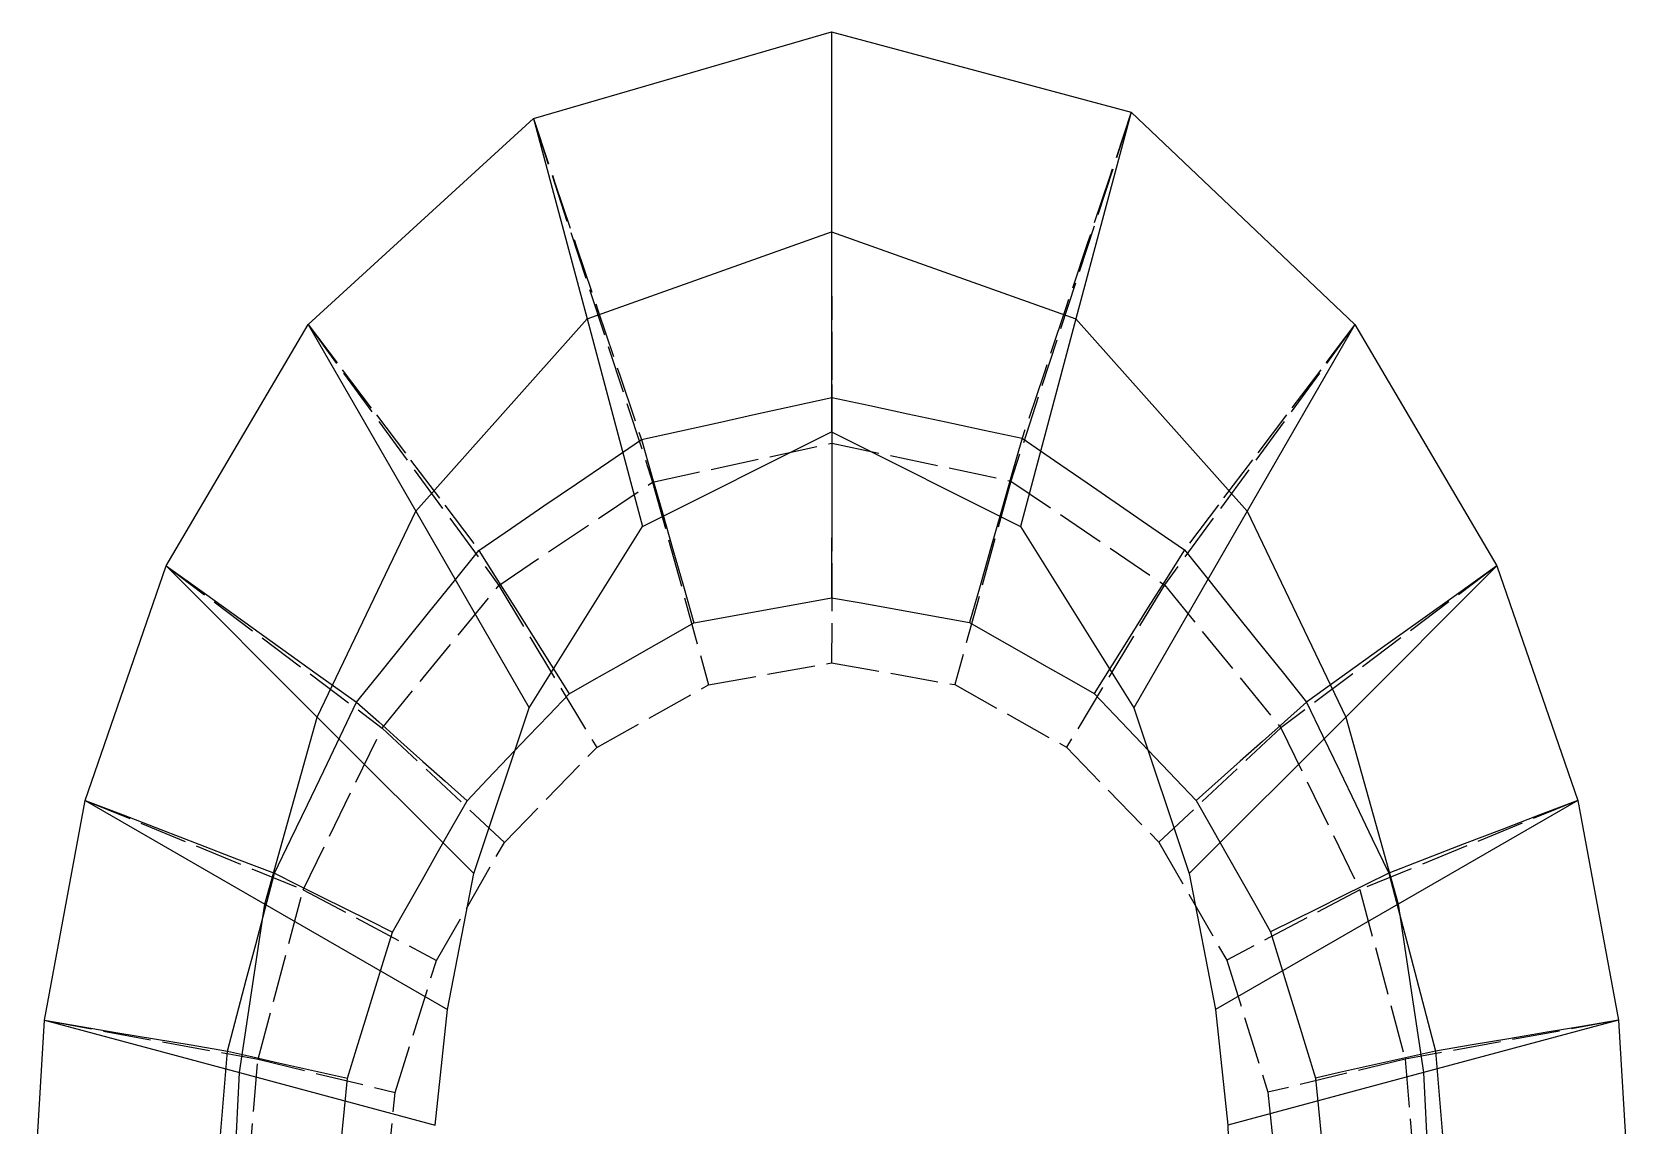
# Model space of a CAD drawing. Header units: millimetres. Extents: x -100 to 100, y -150 to 150.
# Drawn here: x -100 to 100, y 13.3 to 150 of the extents above; entities that cross this region are included whole.
import ezdxf

# ---------------------------------------------------------------- set-up
doc = ezdxf.new("R2010")
doc.units = ezdxf.units.MM
doc.header["$LTSCALE"] = 0.5
doc.linetypes.add('ACAD_ISO02W100', pattern=[15, 12, -3])
for name, color, linetype in [('FRAMES', 1, 'ACAD_ISO02W100'), ('inner_down', 3, 'Continuous'), ('inner_upper', 2, 'Continuous'), ('mid_down', 6, 'Continuous'), ('mid_upper', 5, 'Continuous'), ('perimeter', 1, 'Continuous'), ('radius_down', 8, 'Continuous'), ('radius_upper', 4, 'Continuous'), ('radius_web', 7, 'Continuous')]:
    doc.layers.add(name, color=color, linetype=linetype)
doc.layers.get('0').off()

# ---------------------------------------------------------------- blocks, each defined once
blk = doc.blocks.new('sap0ut')
at = {"layer": 'FRAMES'}
for p, q in [((0, 150), (0.03, 98.56, -11.93)), ((0, 150), (0.03, 98.56, -0.45)), ((-37.29, 139.18), (-22.37, 93.69, -11.93)), ((-37.29, 139.18), (-22.37, 93.69, -0.45)), ((37.5, 139.95), (22.44, 93.83, -11.93)), ((37.5, 139.95), (22.44, 93.83, -0.45)), ((-65.47, 113.39), (-41.61, 80.78, -11.93)), ((-65.47, 113.39), (-41.61, 80.78, -0.45)), ((65.47, 113.39), (41.64, 80.84, -11.93)), ((65.47, 113.39), (41.64, 80.84, -0.45)), ((-22.37, 93.69, -11.93), (0.03, 98.56, -11.93)), ((-22.37, 93.69, -0.45), (0.03, 98.56, -0.45)), ((0.03, 98.56, -11.93), (0.02, 71.09, -16.07)), ((0.03, 98.56, -0.45), (0.02, 71.09, -0.43)), ((0.03, 98.56, -11.93), (22.44, 93.83, -11.93)), ((0.03, 98.56, -0.45), (22.44, 93.83, -0.45)), ((0.03, 98.56, -11.93), (0.03, 98.56, -0.45)), ((-41.61, 80.78, -11.93), (-22.37, 93.69, -11.93)), ((-41.61, 80.78, -0.45), (-22.37, 93.69, -0.45)), ((-22.37, 93.69, -11.93), (-15.37, 68.33, -16.07)), ((-22.37, 93.69, -11.93), (-22.37, 93.69, -0.45)), ((-22.37, 93.69, -0.45), (-15.37, 68.33, -0.43)), ((22.44, 93.83, -11.93), (15.42, 68.36, -16.07)), ((22.44, 93.83, -0.45), (15.42, 68.36, -0.43)), ((22.44, 93.83, -11.93), (41.64, 80.84, -11.93)), ((22.44, 93.83, -0.45), (41.64, 80.84, -0.45)), ((22.44, 93.83, -11.93), (22.44, 93.83, -0.45)), ((-83.21, 83.21), (-56.19, 62.93, -11.93)), ((-83.21, 83.21), (-56.19, 62.93, -0.45)), ((83.21, 83.21), (56.21, 62.96, -11.93)), ((83.21, 83.21), (56.21, 62.96, -0.45)), ((-56.19, 62.93, -11.93), (-41.61, 80.78, -11.93)), ((-56.19, 62.93, -0.45), (-41.61, 80.78, -0.45)), ((-41.61, 80.78, -11.93), (-29.37, 60.5, -16.07)), ((-41.61, 80.78, -11.93), (-41.61, 80.78, -0.45)), ((-41.61, 80.78, -0.45), (-29.37, 60.5, -0.43)), ((41.64, 80.84, -11.93), (29.4, 60.53, -16.07)), ((41.64, 80.84, -0.45), (29.4, 60.53, -0.43)), ((41.64, 80.84, -11.93), (56.21, 62.96, -11.93)), ((41.64, 80.84, -0.45), (56.21, 62.96, -0.45)), ((41.64, 80.84, -11.93), (41.64, 80.84, -0.45)), ((-15.37, 68.33, -16.07), (0.02, 71.09, -16.07)), ((-15.37, 68.33, -0.43), (0.02, 71.09, -0.43)), ((0.02, 71.09, -16.07), (15.42, 68.36, -16.07)), ((0.02, 71.09, -0.43), (15.42, 68.36, -0.43)), ((0.02, 71.09, -16.07), (0.02, 71.09, -0.43)), ((-29.37, 60.5, -16.07), (-15.37, 68.33, -16.07)), ((-29.37, 60.5, -0.43), (-15.37, 68.33, -0.43)), ((-15.37, 68.33, -16.07), (-15.37, 68.33, -0.43)), ((15.42, 68.36, -16.07), (29.4, 60.53, -16.07)), ((15.42, 68.36, -0.43), (29.4, 60.53, -0.43)), ((15.42, 68.36, -16.07), (15.42, 68.36, -0.43)), ((-66.08, 42.69, -11.93), (-56.19, 62.93, -11.93)), ((-66.08, 42.69, -0.45), (-56.19, 62.93, -0.45)), ((-56.19, 62.93, -11.93), (-40.92, 48.62, -16.07)), ((-56.19, 62.93, -11.93), (-56.19, 62.93, -0.45)), ((-56.19, 62.93, -0.45), (-40.92, 48.62, -0.43)), ((56.21, 62.96, -11.93), (40.94, 48.64, -16.07)), ((56.21, 62.96, -0.45), (40.94, 48.64, -0.43)), ((56.21, 62.96, -11.93), (66.09, 42.71, -11.93)), ((56.21, 62.96, -0.45), (66.09, 42.71, -0.45)), ((56.21, 62.96, -11.93), (56.21, 62.96, -0.45)), ((-40.92, 48.62, -16.07), (-29.37, 60.5, -16.07)), ((-40.92, 48.62, -0.43), (-29.37, 60.5, -0.43)), ((-29.37, 60.5, -16.07), (-29.37, 60.5, -0.43)), ((29.4, 60.53, -16.07), (40.94, 48.64, -16.07)), ((29.4, 60.53, -0.43), (40.94, 48.64, -0.43)), ((29.4, 60.53, -16.07), (29.4, 60.53, -0.43)), ((-93.33, 53.88), (-66.08, 42.69, -11.93)), ((-93.33, 53.88), (-66.08, 42.69, -0.45)), ((93.33, 53.88), (66.09, 42.71, -11.93)), ((93.33, 53.88), (66.09, 42.71, -0.45)), ((-49.41, 33.87, -16.07), (-40.92, 48.62, -16.07)), ((-49.41, 33.87, -0.43), (-40.92, 48.62, -0.43)), ((-40.92, 48.62, -16.07), (-40.92, 48.62, -0.43)), ((40.94, 48.64, -16.07), (49.43, 33.89, -16.07)), ((40.94, 48.64, -0.43), (49.43, 33.89, -0.43)), ((40.94, 48.64, -16.07), (40.94, 48.64, -0.43)), ((-71.73, 21.5, -11.93), (-66.08, 42.69, -11.93)), ((-71.73, 21.5, -0.45), (-66.08, 42.69, -0.45)), ((-66.08, 42.69, -11.93), (-49.41, 33.87, -16.07)), ((-66.08, 42.69, -11.93), (-66.08, 42.69, -0.45)), ((-66.08, 42.69, -0.45), (-49.41, 33.87, -0.43)), ((66.09, 42.71, -11.93), (49.43, 33.89, -16.07)), ((66.09, 42.71, -0.45), (49.43, 33.89, -0.43)), ((66.09, 42.71, -11.93), (71.74, 21.51, -11.93)), ((66.09, 42.71, -0.45), (71.74, 21.51, -0.45)), ((66.09, 42.71, -11.93), (66.09, 42.71, -0.45)), ((-54.57, 17.36, -16.07), (-49.41, 33.87, -16.07)), ((-54.57, 17.36, -0.43), (-49.41, 33.87, -0.43)), ((-49.41, 33.87, -16.07), (-49.41, 33.87, -0.43)), ((49.43, 33.89, -16.07), (54.59, 17.37, -16.07)), ((49.43, 33.89, -0.43), (54.59, 17.37, -0.43)), ((49.43, 33.89, -16.07), (49.43, 33.89, -0.43)), ((-98.44, 26.38), (-71.73, 21.5, -11.93)), ((-98.44, 26.38), (-71.73, 21.5, -0.45)), ((98.44, 26.38), (71.74, 21.51, -11.93)), ((98.44, 26.38), (71.74, 21.51, -0.45)), ((-73.57, 0.01, -11.93), (-71.73, 21.5, -11.93)), ((-73.57, 0.01, -0.45), (-71.73, 21.5, -0.45)), ((-71.73, 21.5, -11.93), (-54.57, 17.36, -16.07)), ((-71.73, 21.5, -11.93), (-71.73, 21.5, -0.45)), ((-71.73, 21.5, -0.45), (-54.57, 17.36, -0.43)), ((71.74, 21.51, -11.93), (54.59, 17.37, -16.07)), ((71.74, 21.51, -0.45), (54.59, 17.37, -0.43)), ((71.74, 21.51, -11.93), (73.57, 0.02, -11.93)), ((71.74, 21.51, -0.45), (73.57, 0.02, -0.45)), ((71.74, 21.51, -11.93), (71.74, 21.51, -0.45)), ((-56.3, 0.02, -16.07), (-54.57, 17.36, -16.07)), ((-56.3, 0.02, -0.43), (-54.57, 17.36, -0.43)), ((-54.57, 17.36, -16.07), (-54.57, 17.36, -0.43)), ((54.59, 17.37, -16.07), (56.31, 0.03, -16.07)), ((54.59, 17.37, -0.43), (56.31, 0.03, -0.43)), ((54.59, 17.37, -16.07), (54.59, 17.37, -0.43))]:
    blk.add_line(p, q, dxfattribs=at)
blk = doc.blocks.new('found_self_weight')
at = {"layer": 'FRAMES', "color": 3}
for p, q in [((0, 150), (0.01, 140.86, -1.43)), ((0, 150), (0.01, 140.86, 0.04)), ((0.01, 140.86, -1.43), (0.01, 131.71, -2.84)), ((0.01, 140.86, 0.04), (0.01, 131.71, 0.1)), ((-37.29, 139.18), (-34.59, 131.15, -1.43)), ((-37.29, 139.18), (-34.59, 131.15, 0.04)), ((37.5, 139.95), (34.77, 131.8, -1.43)), ((37.5, 139.95), (34.77, 131.8, 0.04)), ((-34.59, 131.15, -1.43), (-31.89, 123.12, -2.83)), ((-34.59, 131.15, 0.04), (-31.89, 123.12, 0.1)), ((0.01, 131.71, -2.84), (0.02, 122.57, -4.23)), ((0.01, 131.71, 0.1), (0.02, 122.57, 0.17)), ((34.77, 131.8, -1.43), (32.04, 123.64, -2.83)), ((34.77, 131.8, 0.04), (32.04, 123.64, 0.1)), ((-31.89, 123.12, -2.83), (-29.18, 115.09, -4.22)), ((-31.89, 123.12, 0.1), (-29.18, 115.09, 0.18)), ((0.02, 122.57, -4.23), (0.02, 113.42, -5.59)), ((0.02, 122.57, 0.17), (0.02, 113.42, 0.26)), ((32.04, 123.64, -2.83), (29.31, 115.49, -4.22)), ((32.04, 123.64, 0.1), (29.31, 115.49, 0.18)), ((-29.18, 115.09, -4.22), (-26.48, 107.06, -5.58)), ((-29.18, 115.09, 0.18), (-26.48, 107.06, 0.27)), ((29.31, 115.49, -4.22), (26.58, 107.34, -5.58)), ((29.31, 115.49, 0.18), (26.58, 107.34, 0.27)), ((-65.47, 113.39), (-61.19, 107.74, -1.41)), ((-65.47, 113.39), (-61.19, 107.74, 0.05)), ((0.02, 113.42, -5.59), (0.03, 104.28, -6.94)), ((0.02, 113.42, 0.26), (0.03, 104.28, 0.37)), ((65.47, 113.39), (61.2, 107.76, -1.41)), ((65.47, 113.39), (61.2, 107.76, 0.05)), ((-61.19, 107.74, -1.41), (-56.92, 102.1, -2.81)), ((-61.19, 107.74, 0.05), (-56.92, 102.1, 0.12)), ((-26.48, 107.06, -5.58), (-23.78, 99.02, -6.93)), ((-26.48, 107.06, 0.27), (-23.78, 99.02, 0.38)), ((26.58, 107.34, -5.58), (23.85, 99.18, -6.93)), ((26.58, 107.34, 0.27), (23.85, 99.18, 0.38)), ((61.2, 107.76, -1.41), (56.93, 102.13, -2.81)), ((61.2, 107.76, 0.05), (56.93, 102.13, 0.12)), ((-4.73, 103.23, -6.97), (0.03, 104.28, -6.94)), ((-4.73, 103.23, 0.35), (0.03, 104.28, 0.37)), ((0.03, 104.28, -6.94), (0.03, 104.28, 0.37)), ((0.03, 104.28, -6.94), (0.03, 99.27, -7.78)), ((0.03, 104.28, -6.94), (4.79, 103.26, -6.97)), ((0.03, 104.28, 0.37), (4.79, 103.26, 0.35)), ((0.03, 104.28, 0.37), (0.03, 99.27, 0.43)), ((-56.92, 102.1, -2.81), (-52.65, 96.45, -4.19)), ((-56.92, 102.1, 0.12), (-52.65, 96.45, 0.19)), ((-14.25, 101.13, -6.98), (-9.49, 102.18, -6.98)), ((-14.25, 101.13, 0.34), (-9.49, 102.18, 0.34)), ((-9.49, 102.18, -6.98), (-4.73, 103.23, -6.97)), ((-9.49, 102.18, 0.34), (-4.73, 103.23, 0.35)), ((4.79, 103.26, -6.97), (9.56, 102.24, -6.98)), ((4.79, 103.26, 0.35), (9.56, 102.24, 0.34)), ((9.56, 102.24, -6.98), (14.32, 101.22, -6.98)), ((9.56, 102.24, 0.34), (14.32, 101.22, 0.34)), ((56.93, 102.13, -2.81), (52.67, 96.49, -4.19)), ((56.93, 102.13, 0.12), (52.67, 96.49, 0.19)), ((-23.78, 99.02, -6.93), (-19.01, 100.08, -6.96)), ((-23.78, 99.02, 0.38), (-19.01, 100.08, 0.35)), ((-19.01, 100.08, -6.96), (-14.25, 101.13, -6.98)), ((-19.01, 100.08, 0.35), (-14.25, 101.13, 0.34)), ((14.32, 101.22, -6.98), (19.08, 100.2, -6.96)), ((14.32, 101.22, 0.34), (19.08, 100.2, 0.35)), ((19.08, 100.2, -6.96), (23.85, 99.18, -6.93)), ((19.08, 100.2, 0.35), (23.85, 99.18, 0.38)), ((-27.84, 96.25, -6.96), (-23.78, 99.02, -6.93)), ((-27.84, 96.25, 0.36), (-23.78, 99.02, 0.38)), ((-23.78, 99.02, -6.93), (-23.78, 99.02, 0.38)), ((-23.78, 99.02, -6.93), (-22.46, 94.44, -7.77)), ((-23.78, 99.02, 0.38), (-22.46, 94.44, 0.44)), ((0.03, 99.27, -7.78), (0.03, 94.26, -8.61)), ((0.03, 99.27, 0.43), (0.03, 94.26, 0.5)), ((23.85, 99.18, -6.93), (22.53, 94.57, -7.77)), ((23.85, 99.18, 0.38), (22.53, 94.57, 0.44)), ((23.85, 99.18, -6.93), (23.85, 99.18, 0.38)), ((23.85, 99.18, -6.93), (27.91, 96.39, -6.96)), ((23.85, 99.18, 0.38), (27.91, 96.39, 0.36)), ((-52.65, 96.45, -4.19), (-48.37, 90.81, -5.56)), ((-52.65, 96.45, 0.19), (-48.37, 90.81, 0.29)), ((-31.91, 93.48, -6.97), (-27.84, 96.25, -6.96)), ((-31.91, 93.48, 0.35), (-27.84, 96.25, 0.36)), ((27.91, 96.39, -6.96), (31.96, 93.6, -6.97)), ((27.91, 96.39, 0.36), (31.96, 93.6, 0.35)), ((52.67, 96.49, -4.19), (48.4, 90.86, -5.56)), ((52.67, 96.49, 0.19), (48.4, 90.86, 0.29)), ((-22.46, 94.44, -7.77), (-21.15, 89.85, -8.61)), ((-22.46, 94.44, 0.44), (-21.15, 89.85, 0.5)), ((0.03, 94.26, -8.61), (0.03, 89.26, -9.44)), ((0.03, 94.26, 0.5), (0.03, 89.26, 0.58)), ((22.53, 94.57, -7.77), (21.21, 89.96, -8.61)), ((22.53, 94.57, 0.44), (21.21, 89.96, 0.5)), ((-35.97, 90.71, -6.96), (-31.91, 93.48, -6.97)), ((-35.97, 90.71, 0.35), (-31.91, 93.48, 0.35)), ((31.96, 93.6, -6.97), (36.02, 90.81, -6.96)), ((31.96, 93.6, 0.35), (36.02, 90.81, 0.35)), ((-48.37, 90.81, -5.56), (-44.1, 85.16, -6.91)), ((-48.37, 90.81, 0.29), (-44.1, 85.16, 0.4)), ((-40.04, 87.93, -6.94), (-35.97, 90.71, -6.96)), ((-40.04, 87.93, 0.37), (-35.97, 90.71, 0.35)), ((36.02, 90.81, -6.96), (40.08, 88.02, -6.94)), ((36.02, 90.81, 0.35), (40.08, 88.02, 0.37)), ((48.4, 90.86, -5.56), (44.14, 85.23, -6.91)), ((48.4, 90.86, 0.29), (44.14, 85.23, 0.4)), ((-21.15, 89.85, -8.61), (-19.84, 85.27, -9.43)), ((-21.15, 89.85, 0.5), (-19.84, 85.27, 0.58)), ((0.03, 89.26, -9.44), (0.02, 84.25, -10.24)), ((0.03, 89.26, 0.58), (0.02, 84.25, 0.67)), ((21.21, 89.96, -8.61), (19.89, 85.35, -9.43)), ((21.21, 89.96, 0.5), (19.89, 85.35, 0.58)), ((40.08, 88.02, -6.94), (44.14, 85.23, -6.91)), ((40.08, 88.02, 0.37), (44.14, 85.23, 0.4)), ((-44.1, 85.16, -6.91), (-40.04, 87.93, -6.94)), ((-44.1, 85.16, 0.4), (-40.04, 87.93, 0.37)), ((-47.16, 81.36, -6.93), (-44.1, 85.16, -6.91)), ((-47.16, 81.36, 0.37), (-44.1, 85.16, 0.4)), ((-44.1, 85.16, -6.91), (-44.1, 85.16, 0.4)), ((-44.1, 85.16, -6.91), (-41.84, 81.57, -7.75)), ((-44.1, 85.16, 0.4), (-41.84, 81.57, 0.45)), ((-19.84, 85.27, -9.43), (-18.53, 80.68, -10.24)), ((-19.84, 85.27, 0.58), (-18.53, 80.68, 0.67)), ((0.02, 84.25, -10.24), (0.02, 79.24, -11.04)), ((0.02, 84.25, 0.67), (0.02, 79.24, 0.77)), ((19.89, 85.35, -9.43), (18.58, 80.74, -10.24)), ((19.89, 85.35, 0.58), (18.58, 80.74, 0.67)), ((44.14, 85.23, -6.91), (41.88, 81.64, -7.75)), ((44.14, 85.23, 0.4), (41.88, 81.64, 0.45)), ((44.14, 85.23, -6.91), (44.14, 85.23, 0.4)), ((44.14, 85.23, -6.91), (47.19, 81.42, -6.93)), ((44.14, 85.23, 0.4), (47.19, 81.42, 0.37)), ((-83.21, 83.21), (-78.44, 79.79, -1.4)), ((-83.21, 83.21), (-78.44, 79.79, 0.06)), ((83.21, 83.21), (78.45, 79.8, -1.4)), ((83.21, 83.21), (78.45, 79.8, 0.06)), ((-50.22, 77.56, -6.94), (-47.16, 81.36, -6.93)), ((-50.22, 77.56, 0.37), (-47.16, 81.36, 0.37)), ((-41.84, 81.57, -7.75), (-39.58, 77.98, -8.59)), ((-41.84, 81.57, 0.45), (-39.58, 77.98, 0.52)), ((-18.53, 80.68, -10.24), (-17.21, 76.1, -11.04)), ((-18.53, 80.68, 0.67), (-17.21, 76.1, 0.77)), ((18.58, 80.74, -10.24), (17.26, 76.13, -11.04)), ((18.58, 80.74, 0.67), (17.26, 76.13, 0.77)), ((41.88, 81.64, -7.75), (39.62, 78.04, -8.59)), ((41.88, 81.64, 0.45), (39.62, 78.04, 0.52)), ((47.19, 81.42, -6.93), (50.25, 77.61, -6.94)), ((47.19, 81.42, 0.37), (50.25, 77.61, 0.37)), ((-78.44, 79.79, -1.4), (-73.68, 76.38, -2.79)), ((-78.44, 79.79, 0.06), (-73.68, 76.38, 0.13)), ((-6.87, 77.98, -11.08), (-3.42, 78.61, -11.07)), ((-6.87, 77.98, 0.74), (-3.42, 78.61, 0.75)), ((-3.42, 78.61, -11.07), (0.02, 79.24, -11.04)), ((-3.42, 78.61, 0.75), (0.02, 79.24, 0.77)), ((0.02, 79.24, -11.04), (0.02, 79.24, 0.77)), ((0.02, 79.24, -11.04), (3.47, 78.62, -11.07)), ((0.02, 79.24, 0.77), (3.47, 78.62, 0.75)), ((3.47, 78.62, -11.07), (6.92, 78, -11.08)), ((3.47, 78.62, 0.75), (6.92, 78, 0.74)), ((39.62, 78.04, -8.59), (37.36, 74.44, -9.42)), ((39.62, 78.04, 0.52), (37.36, 74.44, 0.59)), ((78.45, 79.8, -1.4), (73.69, 76.4, -2.79)), ((78.45, 79.8, 0.06), (73.69, 76.4, 0.13)), ((-73.68, 76.38, -2.79), (-68.92, 72.97, -4.17)), ((-73.68, 76.38, 0.13), (-68.92, 72.97, 0.21)), ((-53.27, 73.76, -6.94), (-50.22, 77.56, -6.94)), ((-53.27, 73.76, 0.37), (-50.22, 77.56, 0.37)), ((-39.58, 77.98, -8.59), (-37.33, 74.39, -9.42)), ((-39.58, 77.98, 0.52), (-37.33, 74.39, 0.59)), ((-20.33, 74.32, -11.07), (-17.21, 76.1, -11.04)), ((-20.33, 74.32, 0.75), (-17.21, 76.1, 0.77)), ((-17.21, 76.1, -11.04), (-13.77, 76.73, -11.07)), ((-17.21, 76.1, 0.77), (-13.77, 76.73, 0.75)), ((-17.21, 76.1, -11.04), (-17.21, 76.1, 0.77)), ((-13.77, 76.73, -11.07), (-10.32, 77.35, -11.08)), ((-13.77, 76.73, 0.75), (-10.32, 77.35, 0.74)), ((-10.32, 77.35, -11.08), (-6.87, 77.98, -11.08)), ((-10.32, 77.35, 0.74), (-6.87, 77.98, 0.74)), ((6.92, 78, -11.08), (10.36, 77.37, -11.08)), ((6.92, 78, 0.74), (10.36, 77.37, 0.74)), ((10.36, 77.37, -11.08), (13.81, 76.75, -11.07)), ((10.36, 77.37, 0.74), (13.81, 76.75, 0.75)), ((13.81, 76.75, -11.07), (17.26, 76.13, -11.04)), ((13.81, 76.75, 0.75), (17.26, 76.13, 0.77)), ((17.26, 76.13, -11.04), (17.26, 76.13, 0.77)), ((17.26, 76.13, -11.04), (20.38, 74.35, -11.07)), ((17.26, 76.13, 0.77), (20.38, 74.35, 0.75)), ((50.25, 77.61, -6.94), (53.3, 73.81, -6.94)), ((50.25, 77.61, 0.37), (53.3, 73.81, 0.37)), ((73.69, 76.4, -2.79), (68.93, 73, -4.17)), ((73.69, 76.4, 0.13), (68.93, 73, 0.21)), ((-37.33, 74.39, -9.42), (-35.07, 70.81, -10.23)), ((-37.33, 74.39, 0.59), (-35.07, 70.81, 0.68)), ((-23.45, 72.54, -11.08), (-20.33, 74.32, -11.07)), ((-23.45, 72.54, 0.74), (-20.33, 74.32, 0.75)), ((20.38, 74.35, -11.07), (23.49, 72.58, -11.08)), ((20.38, 74.35, 0.75), (23.49, 72.58, 0.74)), ((37.36, 74.44, -9.42), (35.1, 70.85, -10.23)), ((37.36, 74.44, 0.59), (35.1, 70.85, 0.68)), ((-68.92, 72.97, -4.17), (-64.15, 69.56, -5.53)), ((-68.92, 72.97, 0.21), (-64.15, 69.56, 0.31)), ((-56.33, 69.96, -6.92), (-53.27, 73.76, -6.94)), ((-56.33, 69.96, 0.39), (-53.27, 73.76, 0.37)), ((-26.57, 70.77, -11.08), (-23.45, 72.54, -11.08)), ((-26.57, 70.77, 0.74), (-23.45, 72.54, 0.74)), ((23.49, 72.58, -11.08), (26.61, 70.8, -11.08)), ((23.49, 72.58, 0.74), (26.61, 70.8, 0.74)), ((53.3, 73.81, -6.94), (56.36, 70, -6.92)), ((53.3, 73.81, 0.37), (56.36, 70, 0.39)), ((68.93, 73, -4.17), (64.17, 69.59, -5.53)), ((68.93, 73, 0.21), (64.17, 69.59, 0.31)), ((-35.07, 70.81, -10.23), (-32.81, 67.22, -11.04)), ((-35.07, 70.81, 0.68), (-32.81, 67.22, 0.77)), ((-29.69, 68.99, -11.06), (-26.57, 70.77, -11.08)), ((-29.69, 68.99, 0.75), (-26.57, 70.77, 0.74)), ((26.61, 70.8, -11.08), (29.73, 69.03, -11.06)), ((26.61, 70.8, 0.74), (29.73, 69.03, 0.75)), ((35.1, 70.85, -10.23), (32.85, 67.25, -11.04)), ((35.1, 70.85, 0.68), (32.85, 67.25, 0.77)), ((-64.15, 69.56, -5.53), (-59.39, 66.15, -6.88)), ((-64.15, 69.56, 0.31), (-59.39, 66.15, 0.42)), ((-59.39, 66.15, -6.88), (-56.33, 69.96, -6.92)), ((-59.39, 66.15, 0.42), (-56.33, 69.96, 0.39)), ((-32.81, 67.22, -11.04), (-29.69, 68.99, -11.06)), ((-32.81, 67.22, 0.77), (-29.69, 68.99, 0.75)), ((29.73, 69.03, -11.06), (32.85, 67.25, -11.04)), ((29.73, 69.03, 0.75), (32.85, 67.25, 0.77)), ((56.36, 70, -6.92), (59.41, 66.19, -6.88)), ((56.36, 70, 0.39), (59.41, 66.19, 0.42)), ((64.17, 69.59, -5.53), (59.41, 66.19, -6.88)), ((64.17, 69.59, 0.31), (59.41, 66.19, 0.42)), ((-61.45, 61.88, -6.9), (-59.39, 66.15, -6.88)), ((-61.45, 61.88, 0.39), (-59.39, 66.15, 0.42)), ((-59.39, 66.15, -6.88), (-59.39, 66.15, 0.42)), ((-59.39, 66.15, -6.88), (-56.63, 63.69, -7.73)), ((-59.39, 66.15, 0.42), (-56.63, 63.69, 0.47)), ((-35.36, 64.54, -11.06), (-32.81, 67.22, -11.04)), ((-35.36, 64.54, 0.75), (-32.81, 67.22, 0.77)), ((-32.81, 67.22, -11.04), (-32.81, 67.22, 0.77)), ((32.85, 67.25, -11.04), (32.85, 67.25, 0.77)), ((32.85, 67.25, -11.04), (35.4, 64.58, -11.06)), ((32.85, 67.25, 0.77), (35.4, 64.58, 0.75)), ((59.41, 66.19, -6.88), (56.65, 63.73, -7.73)), ((59.41, 66.19, 0.42), (56.65, 63.73, 0.47)), ((59.41, 66.19, -6.88), (59.41, 66.19, 0.42)), ((59.41, 66.19, -6.88), (61.47, 61.91, -6.9)), ((59.41, 66.19, 0.42), (61.47, 61.91, 0.39)), ((-37.92, 61.87, -11.08), (-35.36, 64.54, -11.06)), ((-37.92, 61.87, 0.74), (-35.36, 64.54, 0.75)), ((35.4, 64.58, -11.06), (37.95, 61.91, -11.08)), ((35.4, 64.58, 0.75), (37.95, 61.91, 0.74)), ((-56.63, 63.69, -7.73), (-53.87, 61.23, -8.57)), ((-56.63, 63.69, 0.47), (-53.87, 61.23, 0.53)), ((56.65, 63.73, -7.73), (53.89, 61.27, -8.57)), ((56.65, 63.73, 0.47), (53.89, 61.27, 0.53)), ((-63.51, 57.6, -6.91), (-61.45, 61.88, -6.9)), ((-63.51, 57.6, 0.39), (-61.45, 61.88, 0.39)), ((-53.87, 61.23, -8.57), (-51.11, 58.77, -9.4)), ((-53.87, 61.23, 0.53), (-51.11, 58.77, 0.61)), ((-40.47, 59.2, -11.07), (-37.92, 61.87, -11.08)), ((-40.47, 59.2, 0.74), (-37.92, 61.87, 0.74)), ((37.95, 61.91, -11.08), (40.5, 59.23, -11.08)), ((37.95, 61.91, 0.74), (40.5, 59.23, 0.74)), ((53.89, 61.27, -8.57), (51.13, 58.81, -9.4)), ((53.89, 61.27, 0.53), (51.13, 58.81, 0.61)), ((61.47, 61.91, -6.9), (63.52, 57.63, -6.91)), ((61.47, 61.91, 0.39), (63.52, 57.63, 0.39)), ((-51.11, 58.77, -9.4), (-48.34, 56.31, -10.22)), ((-51.11, 58.77, 0.61), (-48.34, 56.31, 0.69)), ((-43.03, 56.53, -11.06), (-40.47, 59.2, -11.07)), ((-43.03, 56.53, 0.75), (-40.47, 59.2, 0.74)), ((40.5, 59.23, -11.08), (43.06, 56.56, -11.06)), ((40.5, 59.23, 0.74), (43.06, 56.56, 0.75)), ((51.13, 58.81, -9.4), (48.37, 56.35, -10.22)), ((51.13, 58.81, 0.61), (48.37, 56.35, 0.69)), ((-65.56, 53.32, -6.91), (-63.51, 57.6, -6.91)), ((-65.56, 53.32, 0.39), (-63.51, 57.6, 0.39)), ((-48.34, 56.31, -10.22), (-45.58, 53.85, -11.03)), ((-48.34, 56.31, 0.69), (-45.58, 53.85, 0.77)), ((-45.58, 53.85, -11.03), (-43.03, 56.53, -11.06)), ((-45.58, 53.85, 0.77), (-43.03, 56.53, 0.75)), ((43.06, 56.56, -11.06), (45.61, 53.88, -11.03)), ((43.06, 56.56, 0.75), (45.61, 53.88, 0.77)), ((48.37, 56.35, -10.22), (45.61, 53.88, -11.03)), ((48.37, 56.35, 0.69), (45.61, 53.88, 0.77)), ((63.52, 57.63, -6.91), (65.58, 53.35, -6.91)), ((63.52, 57.63, 0.39), (65.58, 53.35, 0.39)), ((-93.33, 53.88), (-88.6, 52.06, -1.39)), ((-93.33, 53.88), (-88.6, 52.06, 0.07)), ((-88.6, 52.06, -1.39), (-83.87, 50.24, -2.78)), ((-88.6, 52.06, 0.07), (-83.87, 50.24, 0.14)), ((-67.62, 49.05, -6.89), (-65.56, 53.32, -6.91)), ((-67.62, 49.05, 0.41), (-65.56, 53.32, 0.39)), ((-47.45, 50.57, -11.06), (-45.58, 53.85, -11.03)), ((-47.45, 50.57, 0.75), (-45.58, 53.85, 0.77)), ((-45.58, 53.85, -11.03), (-45.58, 53.85, 0.77)), ((45.61, 53.88, -11.03), (45.61, 53.88, 0.77)), ((45.61, 53.88, -11.03), (47.47, 50.59, -11.06)), ((45.61, 53.88, 0.77), (47.47, 50.59, 0.75)), ((65.58, 53.35, -6.91), (67.64, 49.07, -6.89)), ((65.58, 53.35, 0.39), (67.64, 49.07, 0.41)), ((88.6, 52.06, -1.39), (83.87, 50.25, -2.78)), ((88.6, 52.06, 0.07), (83.87, 50.25, 0.14)), ((93.33, 53.88), (88.6, 52.06, -1.39)), ((93.33, 53.88), (88.6, 52.06, 0.07)), ((-83.87, 50.24, -2.78), (-79.14, 48.42, -4.15)), ((-83.87, 50.24, 0.14), (-79.14, 48.42, 0.23)), ((-49.31, 47.28, -11.07), (-47.45, 50.57, -11.06)), ((-49.31, 47.28, 0.74), (-47.45, 50.57, 0.75)), ((47.47, 50.59, -11.06), (49.34, 47.31, -11.07)), ((47.47, 50.59, 0.75), (49.34, 47.31, 0.74)), ((83.87, 50.25, -2.78), (79.15, 48.43, -4.15)), ((83.87, 50.25, 0.14), (79.15, 48.43, 0.23)), ((-79.14, 48.42, -4.15), (-74.41, 46.59, -5.51)), ((-79.14, 48.42, 0.23), (-74.41, 46.59, 0.33)), ((-69.68, 44.77, -6.85), (-67.62, 49.05, -6.89)), ((-69.68, 44.77, 0.43), (-67.62, 49.05, 0.41)), ((67.64, 49.07, -6.89), (69.69, 44.79, -6.85)), ((67.64, 49.07, 0.41), (69.69, 44.79, 0.43)), ((79.15, 48.43, -4.15), (74.42, 46.61, -5.51)), ((79.15, 48.43, 0.23), (74.42, 46.61, 0.33)), ((-74.41, 46.59, -5.51), (-69.68, 44.77, -6.85)), ((-74.41, 46.59, 0.33), (-69.68, 44.77, 0.43)), ((-51.17, 43.99, -11.07), (-49.31, 47.28, -11.07)), ((-51.17, 43.99, 0.74), (-49.31, 47.28, 0.74)), ((49.34, 47.31, -11.07), (51.2, 44.02, -11.07)), ((49.34, 47.31, 0.74), (51.2, 44.02, 0.74)), ((74.42, 46.61, -5.51), (69.69, 44.79, -6.85)), ((74.42, 46.61, 0.33), (69.69, 44.79, 0.43)), ((-70.85, 40.32, -6.88), (-69.68, 44.77, -6.85)), ((-70.85, 40.32, 0.41), (-69.68, 44.77, 0.43)), ((-69.68, 44.77, -6.85), (-69.68, 44.77, 0.43)), ((-69.68, 44.77, -6.85), (-66.72, 43.3, -7.7)), ((-69.68, 44.77, 0.43), (-66.72, 43.3, 0.49)), ((51.2, 44.02, -11.07), (53.06, 40.73, -11.06)), ((51.2, 44.02, 0.74), (53.06, 40.73, 0.76)), ((69.69, 44.79, -6.85), (66.74, 43.32, -7.7)), ((69.69, 44.79, 0.43), (66.74, 43.32, 0.49)), ((69.69, 44.79, -6.85), (69.69, 44.79, 0.43)), ((69.69, 44.79, -6.85), (70.86, 40.34, -6.88)), ((69.69, 44.79, 0.43), (70.86, 40.34, 0.41)), ((-66.72, 43.3, -7.7), (-63.77, 41.83, -8.55)), ((-66.72, 43.3, 0.49), (-63.77, 41.83, 0.55)), ((-53.04, 40.7, -11.05), (-51.17, 43.99, -11.07)), ((-53.04, 40.7, 0.76), (-51.17, 43.99, 0.74)), ((66.74, 43.32, -7.7), (63.78, 41.85, -8.55)), ((66.74, 43.32, 0.49), (63.78, 41.85, 0.55)), ((-72.02, 35.87, -6.89), (-70.85, 40.32, -6.88)), ((-72.02, 35.87, 0.4), (-70.85, 40.32, 0.41)), ((-63.77, 41.83, -8.55), (-60.81, 40.36, -9.38)), ((-63.77, 41.83, 0.55), (-60.81, 40.36, 0.62)), ((-60.81, 40.36, -9.38), (-57.86, 38.89, -10.21)), ((-60.81, 40.36, 0.62), (-57.86, 38.89, 0.69)), ((-54.9, 37.41, -11.03), (-53.04, 40.7, -11.05)), ((-54.9, 37.41, 0.78), (-53.04, 40.7, 0.76)), ((53.06, 40.73, -11.06), (54.92, 37.44, -11.03)), ((53.06, 40.73, 0.76), (54.92, 37.44, 0.78)), ((60.83, 40.38, -9.38), (57.88, 38.91, -10.21)), ((60.83, 40.38, 0.62), (57.88, 38.91, 0.69)), ((63.78, 41.85, -8.55), (60.83, 40.38, -9.38)), ((63.78, 41.85, 0.55), (60.83, 40.38, 0.62)), ((70.86, 40.34, -6.88), (72.03, 35.88, -6.89)), ((70.86, 40.34, 0.41), (72.03, 35.88, 0.4)), ((-57.86, 38.89, -10.21), (-54.9, 37.41, -11.03)), ((-57.86, 38.89, 0.69), (-54.9, 37.41, 0.78)), ((57.88, 38.91, -10.21), (54.92, 37.44, -11.03)), ((57.88, 38.91, 0.69), (54.92, 37.44, 0.78)), ((-56.03, 33.76, -11.05), (-54.9, 37.41, -11.03)), ((-56.03, 33.76, 0.76), (-54.9, 37.41, 0.78)), ((-54.9, 37.41, -11.03), (-54.9, 37.41, 0.78)), ((54.92, 37.44, -11.03), (54.92, 37.44, 0.78)), ((54.92, 37.44, -11.03), (56.05, 33.78, -11.05)), ((54.92, 37.44, 0.78), (56.05, 33.78, 0.76)), ((-73.19, 31.42, -6.89), (-72.02, 35.87, -6.89)), ((-73.19, 31.42, 0.41), (-72.02, 35.87, 0.4)), ((72.03, 35.88, -6.89), (73.2, 31.43, -6.89)), ((72.03, 35.88, 0.4), (73.2, 31.43, 0.41)), ((-57.15, 30.1, -11.07), (-56.03, 33.76, -11.05)), ((-57.15, 30.1, 0.75), (-56.03, 33.76, 0.76)), ((56.05, 33.78, -11.05), (57.17, 30.12, -11.07)), ((56.05, 33.78, 0.76), (57.17, 30.12, 0.75)), ((-74.36, 26.96, -6.87), (-73.19, 31.42, -6.89)), ((-74.36, 26.96, 0.42), (-73.19, 31.42, 0.41)), ((-58.28, 26.45, -11.06), (-57.15, 30.1, -11.07)), ((-58.28, 26.45, 0.75), (-57.15, 30.1, 0.75)), ((57.17, 30.12, -11.07), (58.3, 26.47, -11.06)), ((57.17, 30.12, 0.75), (58.3, 26.47, 0.75)), ((73.2, 31.43, -6.89), (74.37, 26.98, -6.87)), ((73.2, 31.43, 0.41), (74.37, 26.98, 0.42)), ((-98.44, 26.38), (-93.86, 25.6, -1.39)), ((-98.44, 26.38), (-93.86, 25.6, 0.07)), ((-75.53, 22.51, -6.83), (-74.36, 26.96, -6.87)), ((-75.53, 22.51, 0.45), (-74.36, 26.96, 0.42)), ((-59.4, 22.79, -11.05), (-58.28, 26.45, -11.06)), ((-59.4, 22.79, 0.76), (-58.28, 26.45, 0.75)), ((58.3, 26.47, -11.06), (59.42, 22.81, -11.05)), ((58.3, 26.47, 0.75), (59.42, 22.81, 0.76)), ((74.37, 26.98, -6.87), (75.54, 22.52, -6.84)), ((74.37, 26.98, 0.42), (75.54, 22.52, 0.45)), ((98.44, 26.38), (93.86, 25.61, -1.39)), ((98.44, 26.38), (93.86, 25.61, 0.07)), ((-93.86, 25.6, -1.39), (-89.28, 24.83, -2.77)), ((-93.86, 25.6, 0.07), (-89.28, 24.83, 0.15)), ((-89.28, 24.83, -2.77), (-84.69, 24.06, -4.13)), ((-89.28, 24.83, 0.15), (-84.69, 24.06, 0.24)), ((-84.69, 24.06, -4.13), (-80.11, 23.29, -5.49)), ((-84.69, 24.06, 0.24), (-80.11, 23.29, 0.34)), ((84.7, 24.07, -4.13), (80.12, 23.29, -5.49)), ((84.7, 24.07, 0.24), (80.12, 23.29, 0.34)), ((89.28, 24.84, -2.77), (84.7, 24.07, -4.13)), ((89.28, 24.84, 0.15), (84.7, 24.07, 0.24)), ((93.86, 25.61, -1.39), (89.28, 24.84, -2.77)), ((93.86, 25.61, 0.07), (89.28, 24.84, 0.15)), ((-80.11, 23.29, -5.49), (-75.53, 22.51, -6.83)), ((-80.11, 23.29, 0.34), (-75.53, 22.51, 0.45)), ((-75.91, 18.01, -6.86), (-75.53, 22.51, -6.83)), ((-75.91, 18.01, 0.42), (-75.53, 22.51, 0.45)), ((-75.53, 22.51, -6.83), (-75.53, 22.51, 0.45)), ((-75.53, 22.51, -6.83), (-72.53, 21.84, -7.69)), ((-75.53, 22.51, 0.45), (-72.53, 21.84, 0.5)), ((-60.53, 19.14, -11.02), (-59.4, 22.79, -11.05)), ((-60.53, 19.14, 0.78), (-59.4, 22.79, 0.76)), ((59.42, 22.81, -11.05), (60.55, 19.15, -11.02)), ((59.42, 22.81, 0.76), (60.55, 19.15, 0.78)), ((75.54, 22.52, -6.84), (72.54, 21.85, -7.69)), ((75.54, 22.52, 0.45), (72.54, 21.85, 0.5)), ((80.12, 23.29, -5.49), (75.54, 22.52, -6.84)), ((80.12, 23.29, 0.34), (75.54, 22.52, 0.45)), ((75.54, 22.52, -6.84), (75.54, 22.52, 0.45)), ((75.54, 22.52, -6.84), (75.92, 18.02, -6.86)), ((75.54, 22.52, 0.45), (75.92, 18.02, 0.42)), ((-72.53, 21.84, -7.69), (-69.53, 21.16, -8.53)), ((-72.53, 21.84, 0.5), (-69.53, 21.16, 0.56)), ((-69.53, 21.16, -8.53), (-66.53, 20.49, -9.37)), ((-69.53, 21.16, 0.56), (-66.53, 20.49, 0.63)), ((-66.53, 20.49, -9.37), (-63.53, 19.81, -10.2)), ((-66.53, 20.49, 0.63), (-63.53, 19.81, 0.7)), ((66.54, 20.5, -9.37), (63.54, 19.83, -10.2)), ((66.54, 20.5, 0.63), (63.54, 19.83, 0.7)), ((69.54, 21.18, -8.53), (66.54, 20.5, -9.37)), ((69.54, 21.18, 0.56), (66.54, 20.5, 0.63)), ((72.54, 21.85, -7.69), (69.54, 21.18, -8.53)), ((72.54, 21.85, 0.5), (69.54, 21.18, 0.56)), ((-76.29, 13.51, -6.88), (-75.91, 18.01, -6.86)), ((-76.29, 13.51, 0.41), (-75.91, 18.01, 0.42)), ((-63.53, 19.81, -10.2), (-60.53, 19.14, -11.02)), ((-63.53, 19.81, 0.7), (-60.53, 19.14, 0.78)), ((-60.91, 15.31, -11.05), (-60.53, 19.14, -11.02)), ((-60.91, 15.31, 0.76), (-60.53, 19.14, 0.78)), ((-60.53, 19.14, -11.02), (-60.53, 19.14, 0.78)), ((63.54, 19.83, -10.2), (60.55, 19.15, -11.02)), ((63.54, 19.83, 0.7), (60.55, 19.15, 0.78)), ((60.55, 19.15, -11.02), (60.55, 19.15, 0.78)), ((60.55, 19.15, -11.02), (60.92, 15.33, -11.05)), ((60.55, 19.15, 0.78), (60.92, 15.33, 0.76)), ((75.92, 18.02, -6.86), (76.29, 13.52, -6.88)), ((75.92, 18.02, 0.42), (76.29, 13.52, 0.41)), ((-61.28, 11.49, -11.06), (-60.91, 15.31, -11.05)), ((-61.28, 11.49, 0.75), (-60.91, 15.31, 0.76)), ((60.92, 15.33, -11.05), (61.29, 11.5, -11.06)), ((60.92, 15.33, 0.76), (61.29, 11.5, 0.75)), ((-76.66, 9.01, -6.87), (-76.29, 13.51, -6.88)), ((-76.66, 9.01, 0.41), (-76.29, 13.51, 0.41)), ((76.29, 13.52, -6.88), (76.67, 9.02, -6.87)), ((76.29, 13.52, 0.41), (76.67, 9.02, 0.41))]:
    blk.add_line(p, q, dxfattribs=at)

msp = doc.modelspace()

# ---------------------------------------------------------------- linework, layer by layer
at = {"layer": 'inner_down', "color": 7}
for p, q in [((-23.62, 88.14, -15), (0, 100, -15)), ((0, 100, -15), (23.62, 88.14, -15)), ((-37.8, 65.47, -15), (-23.62, 88.14, -15)), ((23.62, 88.14, -15), (37.8, 65.47, -15)), ((-44.72, 44.72, -15), (-37.8, 65.47, -15)), ((37.8, 65.47, -15), (44.72, 44.72, -15)), ((-48.04, 27.74, -15), (-44.72, 44.72, -15)), ((44.72, 44.72, -15), (48.04, 27.74, -15)), ((-49.56, 13.28, -15), (-48.04, 27.74, -15)), ((48.04, 27.74, -15), (49.56, 13.28, -15)), ((49.56, 13.28, -15), (50, 0, -15))]:
    msp.add_line(p, q, dxfattribs=at)
at = {"layer": 'inner_upper', "color": 7}
for p, q in [((-23.62, 88.14), (0, 100)), ((0, 100), (23.62, 88.14)), ((-37.8, 65.47), (-23.62, 88.14)), ((23.62, 88.14), (37.8, 65.47)), ((-44.72, 44.72), (-37.8, 65.47)), ((37.8, 65.47), (44.72, 44.72)), ((-48.04, 27.74), (-44.72, 44.72)), ((44.72, 44.72), (48.04, 27.74)), ((-49.56, 13.28), (-48.04, 27.74)), ((48.04, 27.74), (49.56, 13.28)), ((49.56, 13.28), (50, 0))]:
    msp.add_line(p, q, dxfattribs=at)
at = {"layer": 'mid_down', "color": 7}
for p, q in [((-30.58, 114.14, -8), (0, 125, -8)), ((0, 125, -8), (30.58, 114.14, -8)), ((-52, 90.07, -8), (-30.58, 114.14, -8)), ((30.58, 114.14, -8), (52, 90.07, -8)), ((-64.31, 64.31, -8), (-52, 90.07, -8)), ((52, 90.07, -8), (64.31, 64.31, -8)), ((-70.87, 40.92, -8), (-64.31, 64.31, -8)), ((64.31, 64.31, -8), (70.87, 40.92, -8)), ((-74.05, 19.84, -8), (-70.87, 40.92, -8)), ((70.87, 40.92, -8), (74.05, 19.84, -8)), ((-75, 0, -8), (-74.05, 19.84, -8)), ((74.05, 19.84, -8), (75, 0, -8))]:
    msp.add_line(p, q, dxfattribs=at)
at = {"layer": 'mid_upper', "color": 7}
for p, q in [((-30.58, 114.14), (0, 125)), ((0, 125), (30.58, 114.14)), ((-52, 90.07), (-30.58, 114.14)), ((30.58, 114.14), (52, 90.07)), ((-64.31, 64.31), (-52, 90.07)), ((52, 90.07), (64.31, 64.31)), ((-70.87, 40.92), (-64.31, 64.31)), ((64.31, 64.31), (70.87, 40.92)), ((-74.05, 19.84), (-70.87, 40.92)), ((70.87, 40.92), (74.05, 19.84)), ((-75, 0), (-74.05, 19.84)), ((74.05, 19.84), (75, 0))]:
    msp.add_line(p, q, dxfattribs=at)
at = {"layer": 'perimeter', "color": 7}
for p, q in [((-37.29, 139.18), (0, 150)), ((0, 150), (37.5, 139.95)), ((-65.47, 113.39), (-37.29, 139.18)), ((37.5, 139.95), (65.47, 113.39)), ((-83.21, 83.21), (-65.47, 113.39)), ((65.47, 113.39), (83.21, 83.21)), ((-93.33, 53.88), (-83.21, 83.21)), ((83.21, 83.21), (93.33, 53.88)), ((-98.44, 26.38), (-93.33, 53.88)), ((93.33, 53.88), (98.44, 26.38)), ((-100, 0), (-98.44, 26.38)), ((98.44, 26.38), (100, 0))]:
    msp.add_line(p, q, dxfattribs=at)
at = {"layer": 'radius_down', "color": 7}
for p, q in [((0, 150), (0, 125, -8)), ((-37.29, 139.18), (-30.58, 114.14, -8)), ((37.5, 139.95), (30.58, 114.14, -8)), ((0, 125, -8), (0, 100, -15)), ((-30.58, 114.14, -8), (-23.62, 88.14, -15)), ((30.58, 114.14, -8), (23.62, 88.14, -15)), ((-65.47, 113.39), (-52, 90.07, -8)), ((65.47, 113.39), (52, 90.07, -8)), ((-52, 90.07, -8), (-37.8, 65.47, -15)), ((52, 90.07, -8), (37.8, 65.47, -15)), ((-83.21, 83.21), (-64.31, 64.31, -8)), ((83.21, 83.21), (64.31, 64.31, -8)), ((-64.31, 64.31, -8), (-44.72, 44.72, -15)), ((64.31, 64.31, -8), (44.72, 44.72, -15)), ((-93.33, 53.88), (-70.87, 40.92, -8)), ((93.33, 53.88), (70.87, 40.92, -8)), ((-70.87, 40.92, -8), (-48.04, 27.74, -15)), ((70.87, 40.92, -8), (48.04, 27.74, -15)), ((-98.44, 26.38), (-74.05, 19.84, -8)), ((98.44, 26.38), (74.05, 19.84, -8)), ((-74.05, 19.84, -8), (-49.56, 13.28, -15)), ((74.05, 19.84, -8), (49.56, 13.28, -15))]:
    msp.add_line(p, q, dxfattribs=at)
at = {"layer": 'radius_upper', "color": 7}
for p, q in [((0, 150), (0, 125)), ((-37.29, 139.18), (-30.58, 114.14)), ((37.5, 139.95), (30.58, 114.14)), ((0, 125), (0, 100)), ((-30.58, 114.14), (-23.62, 88.14)), ((30.58, 114.14), (23.62, 88.14)), ((-65.47, 113.39), (-52, 90.07)), ((65.47, 113.39), (52, 90.07)), ((-52, 90.07), (-37.8, 65.47)), ((52, 90.07), (37.8, 65.47)), ((-83.21, 83.21), (-64.31, 64.31)), ((83.21, 83.21), (64.31, 64.31)), ((-64.31, 64.31), (-44.72, 44.72)), ((64.31, 64.31), (44.72, 44.72)), ((-93.33, 53.88), (-70.87, 40.92)), ((93.33, 53.88), (70.87, 40.92)), ((-70.87, 40.92), (-48.04, 27.74)), ((70.87, 40.92), (48.04, 27.74)), ((-98.44, 26.38), (-74.05, 19.84)), ((98.44, 26.38), (74.05, 19.84)), ((-74.05, 19.84), (-49.56, 13.28)), ((74.05, 19.84), (49.56, 13.28))]:
    msp.add_line(p, q, dxfattribs=at)
at = {"layer": 'radius_web', "color": 7}
for p, q in [((0, 125), (0, 125, -8)), ((-30.58, 114.14), (-30.58, 114.14, -8)), ((30.58, 114.14), (30.58, 114.14, -8)), ((0, 100), (0, 100, -15)), ((-52, 90.07), (-52, 90.07, -8)), ((52, 90.07), (52, 90.07, -8)), ((-23.62, 88.14), (-23.62, 88.14, -15)), ((23.62, 88.14), (23.62, 88.14, -15)), ((-64.31, 64.31), (-64.31, 64.31, -8)), ((-37.8, 65.47), (-37.8, 65.47, -15)), ((37.8, 65.47), (37.8, 65.47, -15)), ((64.31, 64.31), (64.31, 64.31, -8)), ((-44.72, 44.72), (-44.72, 44.72, -15)), ((44.72, 44.72), (44.72, 44.72, -15)), ((-70.87, 40.92), (-70.87, 40.92, -8)), ((70.87, 40.92), (70.87, 40.92, -8)), ((-48.04, 27.74), (-48.04, 27.74, -15)), ((48.04, 27.74), (48.04, 27.74, -15)), ((-74.05, 19.84), (-74.05, 19.84, -8)), ((74.05, 19.84), (74.05, 19.84, -8)), ((-49.56, 13.28), (-49.56, 13.28, -15)), ((49.56, 13.28), (49.56, 13.28, -15))]:
    msp.add_line(p, q, dxfattribs=at)

# ---------------------------------------------------------------- block references
at = {"color": 7}
msp.add_blockref('sap0ut', (0, 0), dxfattribs=at)
msp.add_blockref('found_self_weight', (0, 0))

doc.saveas('drawing.dxf')
